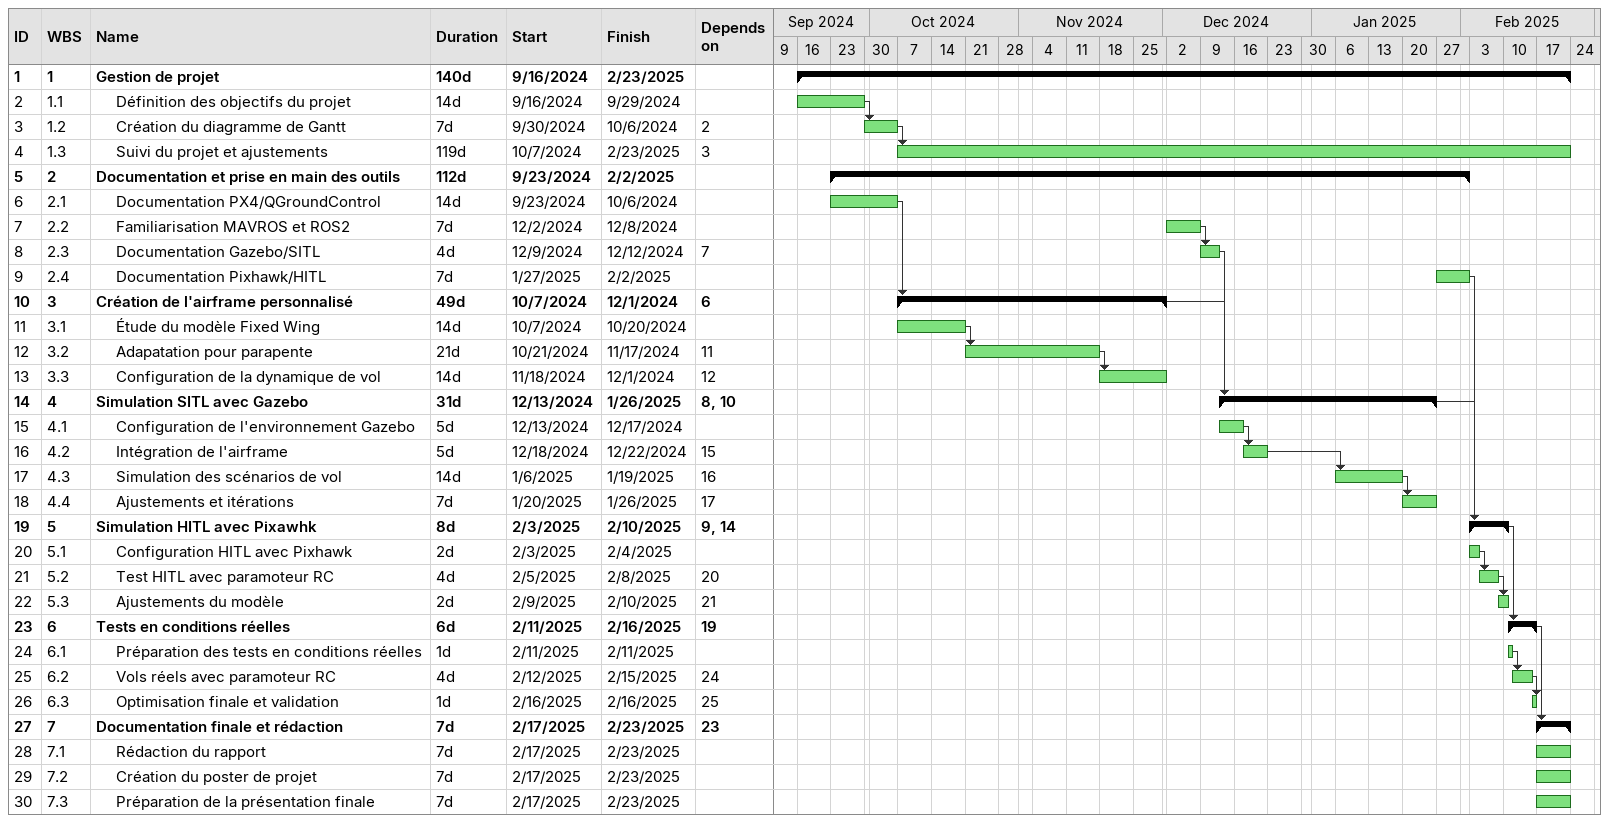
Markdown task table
| ID | WBS | Task | Duration | Start | Finish | Predecessors |
|---|---|---|---|---|---|---|
| 1 | 1 | **Gestion de projet** | 140d | 2024-09-16 | 2025-02-23 |  |
| 2 | 1.1 | Définition des objectifs du projet | 14d | 2024-09-16 | 2024-09-29 |  |
| 3 | 1.2 | Création du diagramme de Gantt | 7d | 2024-09-30 | 2024-10-06 | 2 |
| 4 | 1.3 | Suivi du projet et ajustements | 119d | 2024-10-07 | 2025-02-23 | 3 |
| 5 | 2 | **Documentation et prise en main des outils** | 112d | 2024-09-23 | 2025-02-02 |  |
| 6 | 2.1 | Documentation PX4/QGroundControl | 14d | 2024-09-23 | 2024-10-06 |  |
| 7 | 2.2 | Familiarisation MAVROS et ROS2 | 7d | 2024-12-02 | 2024-12-08 |  |
| 8 | 2.3 | Documentation Gazebo/SITL | 4d | 2024-12-09 | 2024-12-12 | 7 |
| 9 | 2.4 | Documentation Pixhawk/HITL | 7d | 2025-01-27 | 2025-02-02 |  |
| 10 | 3 | **Création de l'airframe personnalisé** | 49d | 2024-10-07 | 2024-12-01 | 6 |
| 11 | 3.1 | Étude du modèle Fixed Wing | 14d | 2024-10-07 | 2024-10-20 |  |
| 12 | 3.2 | Adapatation pour parapente | 21d | 2024-10-21 | 2024-11-17 | 11 |
| 13 | 3.3 | Configuration de la dynamique de vol | 14d | 2024-11-18 | 2024-12-01 | 12 |
| 14 | 4 | **Simulation SITL avec Gazebo** | 31d | 2024-12-13 | 2025-01-26 | 8, 10 |
| 15 | 4.1 | Configuration de l'environnement Gazebo | 5d | 2024-12-13 | 2024-12-17 |  |
| 16 | 4.2 | Intégration de l'airframe | 5d | 2024-12-18 | 2024-12-22 | 15 |
| 17 | 4.3 | Simulation des scénarios de vol | 14d | 2025-01-06 | 2025-01-19 | 16 |
| 18 | 4.4 | Ajustements et itérations | 7d | 2025-01-20 | 2025-01-26 | 17 |
| 19 | 5 | **Simulation HITL avec Pixawhk** | 8d | 2025-02-03 | 2025-02-10 | 9, 14 |
| 20 | 5.1 | Configuration HITL avec Pixhawk | 2d | 2025-02-03 | 2025-02-04 |  |
| 21 | 5.2 | Test HITL avec paramoteur RC | 4d | 2025-02-05 | 2025-02-08 | 20 |
| 22 | 5.3 | Ajustements du modèle | 2d | 2025-02-09 | 2025-02-10 | 21 |
| 23 | 6 | **Tests en conditions réelles** | 6d | 2025-02-11 | 2025-02-16 | 19 |
| 24 | 6.1 | Préparation des tests en conditions réelles | 1d | 2025-02-11 | 2025-02-11 |  |
| 25 | 6.2 | Vols réels avec paramoteur RC | 4d | 2025-02-12 | 2025-02-15 | 24 |
| 26 | 6.3 | Optimisation finale et validation | 1d | 2025-02-16 | 2025-02-16 | 25 |
| 27 | 7 | **Documentation finale et rédaction** | 7d | 2025-02-17 | 2025-02-23 | 23 |
| 28 | 7.1 | Rédaction du rapport | 7d | 2025-02-17 | 2025-02-23 |  |
| 29 | 7.2 | Création du poster de projet | 7d | 2025-02-17 | 2025-02-23 |  |
| 30 | 7.3 | Préparation de la présentation finale | 7d | 2025-02-17 | 2025-02-23 |  |
